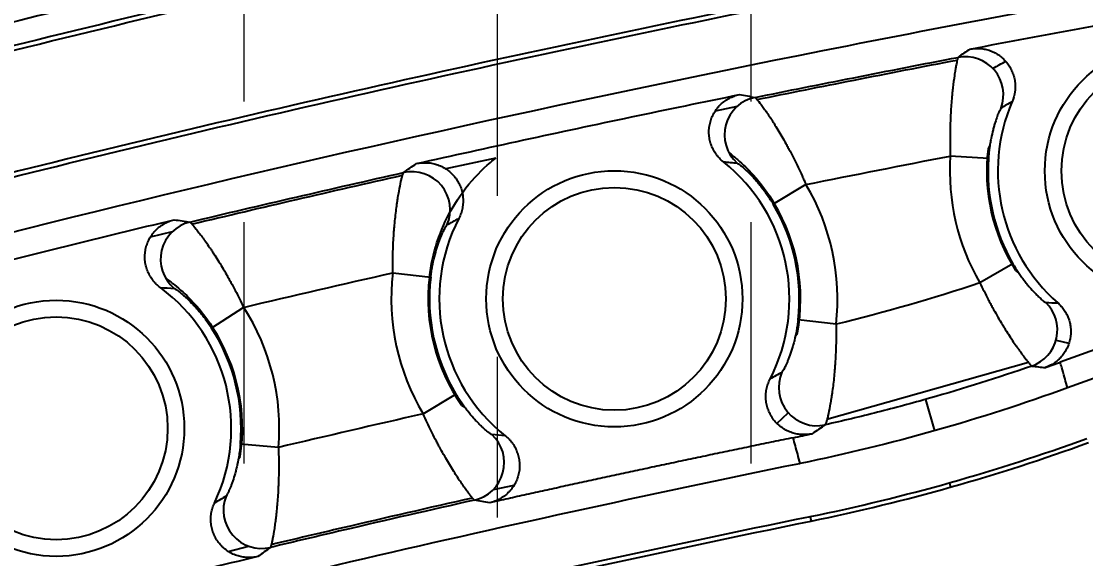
# Model space of a CAD drawing. Header units: millimetres. Extents: x 2519 to 3162, y 2051 to 2506.
# Drawn here: x 2780.9 to 2797.7, y 2310.16 to 2318.65 of the extents above; entities that cross this region are included whole.
import ezdxf

# ---------------------------------------------------------------- set-up
doc = ezdxf.new("R2010")
doc.units = ezdxf.units.MM
doc.linetypes.add('CENTER', pattern=[50.8, 31.75, -6.35, 6.35, -6.35])
doc.linetypes.add('HIDDEN', pattern=[9.525, 6.35, -3.175])
doc.layers.add('20', color=7, linetype='Continuous', true_color=0xffffff)
doc.layers.add('cool', color=153, linetype='HIDDEN', lineweight=9)
doc.layers.add('dim', color=82, linetype='Continuous', lineweight=9)
doc.styles.add('Capful-A', font='')
doc.styles.get('Capful-A').set_extended_font_data('Microsoft YaHei')
doc.dimstyles.new('Capful-A-1.0', dxfattribs={"dimtxt": 2.5, "dimasz": 2.5, "dimexe": 1.5, "dimexo": 1, "dimgap": 1.5, "dimtad": 0, "dimdsep": 46, "dimtxsty": 'Capful-A', "dimcen": 0, "dimclrt": 2, "dimazin": 2, "dimtfac": 1, "dimtmove": 0, "dimatfit": 3, "dimfxl": 0, "dimtolj": 1, "dimtzin": 0, "dimarcsym": 0})

# ---------------------------------------------------------------- blocks, each defined once
blk = doc.blocks.new('SL')
at = {"layer": 'cool', "color": 1, "linetype": 'CENTER', "lineweight": 18, "ltscale": 0.4}
blk.add_line((0, 220), (0, 0), dxfattribs=at)
at = {"layer": 'cool', "lineweight": 18, "ltscale": 0.6}
for p, q in [((-4, 208.79), (-4, 11.21)), ((4, 208.79), (4, 11.21))]:
    blk.add_line(p, q, dxfattribs=at)
blk = doc.blocks.new('*D155')
at = {"layer": 'Defpoints', "color": 0, "transparency": 16777216}
for p in [(2757.95, 2315.281), (2757.95, 2313.91), (2813.414, 2279.55)]:
    blk.add_point(p, dxfattribs=at)
at = {"layer": 'dim', "color": 0, "lineweight": -2, "transparency": 16777216}
blk.add_line((2757.95, 2314.41), (2757.95, 2315.281), dxfattribs=at)
at = {"layer": 'dim', "color": 2, "transparency": 16777216, "insert": (2757.95, 2319.846), "char_height": 2.5, "attachment_point": 5, "rotation": 90, "style": 'Capful-A', "bg_fill": 3, "box_fill_scale": 1.1, "bg_fill_color": 256, "bg_fill_true_color": 13158600, "bg_fill_transparency": 0}
blk.add_mtext('\\A1;55.46', dxfattribs=at)
blk = doc.blocks.new('*D156')
at = {"layer": 'Defpoints', "color": 0, "transparency": 16777216}
for p in [(2760.15, 2311.71), (2760.668, 2311.71), (2813.414, 2279.55)]:
    blk.add_point(p, dxfattribs=at)
at = {"layer": 'dim', "color": 0, "lineweight": -2, "transparency": 16777216}
blk.add_line((2760.65, 2311.71), (2760.668, 2311.71), dxfattribs=at)
at = {"layer": 'dim', "color": 2, "transparency": 16777216, "insert": (2765.258, 2311.71), "char_height": 2.5, "attachment_point": 5, "style": 'Capful-A', "bg_fill": 3, "box_fill_scale": 1.1, "bg_fill_color": 256, "bg_fill_true_color": 13158600, "bg_fill_transparency": 0}
blk.add_mtext('\\A1;32.16', dxfattribs=at)

msp = doc.modelspace()

# ---------------------------------------------------------------- linework, layer by layer
at = {"layer": '20', "color": 7, "linetype": 'Continuous'}
for p, q in [((2792.2, 2317.3), (2791.852, 2317.226)), ((2796.19, 2316.69), (2796.161, 2316.633)), ((2807.816, 2316.643), (2797.415, 2312.858)), ((2788.391, 2316.486), (2787.6, 2316.317)), ((2796.167, 2316.478), (2795.565, 2316.519)), ((2793.286, 2316.069), (2792.769, 2315.76)), ((2783.284, 2315.324), (2782.937, 2315.237)), ((2802.611, 2315.197), (2797.3, 2313.264)), ((2796.554, 2314.819), (2796.032, 2314.516)), ((2786.764, 2314.675), (2787.363, 2314.605)), ((2796.595, 2314.711), (2796.648, 2314.669)), ((2784.41, 2314.129), (2783.904, 2313.802)), ((2793.761, 2313.862), (2793.162, 2313.931)), ((2793.118, 2313.671), (2793.151, 2313.721)), ((2797.234, 2313.613), (2797.438, 2313.564)), ((2796.798, 2313.259), (2793.618, 2312.359)), ((2787.245, 2312.448), (2787.761, 2312.759)), ((2795.318, 2312.181), (2795.178, 2312.677)), ((2787.85, 2312.584), (2787.9, 2312.553)), ((2792.827, 2312.298), (2793.008, 2312.465)), ((2784.96, 2311.918), (2784.359, 2311.97)), ((2784.326, 2311.725), (2784.356, 2311.775)), ((2788.353, 2311.253), (2788.681, 2311.323)), ((2795.551, 2311.359), (2795.57, 2311.292)), ((2793.354, 2310.824), (2793.368, 2310.756)), ((2784.165, 2310.277), (2784.489, 2310.359))]:
    msp.add_line(p, q, dxfattribs=at)
for centre, radius in [((2799.079, 2316.283), 2.022), ((2799.079, 2316.283), 1.759), ((2790.262, 2314.264), 2.022), ((2790.262, 2314.264), 1.759), ((2781.451, 2312.22), 2.022), ((2781.451, 2312.22), 1.759)]:
    msp.add_circle(centre, radius, dxfattribs=at)
for centre, radius, start, end in [((2799.079, 2316.283), 2.764, 156.6803, 228.8601), ((2799.079, 2316.283), 3.522, 176.1608, 210.1069), ((2799.079, 2316.283), 2.939, 173.1576, 212.3347), ((2799.079, 2316.283), 2.919, 176.1608, 210.1069), ((2790.262, 2314.264), 2.764, 332.7434, 51.4921), ((2790.262, 2314.264), 3.522, 353.4428, 30.827), ((2790.262, 2314.264), 2.919, 353.4428, 30.827), ((2790.262, 2314.264), 2.939, 349.3452, 30.827), ((2790.262, 2314.264), 2.764, 152.6375, 231.4355), ((2790.262, 2314.264), 3.522, 173.3084, 211.0557), ((2790.262, 2314.264), 2.939, 173.3084, 214.864), ((2790.262, 2314.264), 2.919, 173.3084, 211.0557), ((2781.451, 2312.22), 2.764, 334.705, 53.492), ((2781.451, 2312.22), 3.522, 355.0765, 32.8183), ((2781.451, 2312.22), 2.919, 355.0765, 32.8184), ((2781.451, 2312.22), 2.939, 351.2753, 32.8184), ((2787.128, 2341.168), 30.975, 281.5947, 290), ((2787.128, 2341.168), 31.046, 281.5947, 290), ((2787.058, 2341.418), 33.213, 281.5982, 290)]:
    msp.add_arc(centre, radius, start, end, dxfattribs=at)
for centre, major_axis, ratio, start_param, end_param in [((2795.802, 2317.485), (0.352, -0.489), 0.998068, 0.596496, 2.706662), ((2792.603, 2316.854), (0.117, 0.592), 0.997701, 0.396558, 2.600646), ((2787.067, 2315.67), (-0.349, 0.492), 0.997699, 3.682328, 5.886774), ((2783.701, 2314.89), (0.097, 0.595), 0.997698, 0.396339, 2.60096), ((2796.653, 2313.773), (0.078, 0.598), 0.998288, 3.606044, 5.643867), ((2793.459, 2312.863), (0.349, -0.492), 0.997705, 3.683139, 5.885725), ((2787.922, 2311.674), (-0.11, -0.593), 0.997788, 0.404758, 2.58886), ((2784.693, 2310.925), (0.359, -0.484), 0.997791, 3.694678, 5.878183)]:
    msp.add_ellipse(centre, major_axis=major_axis, ratio=ratio, start_param=start_param, end_param=end_param, dxfattribs=at)
for points, knots in [([(2806.818, 2325.349), (2805.256, 2325.112), (2803.697, 2324.864), (2800.581, 2324.343), (2799.025, 2324.072), (2795.918, 2323.506), (2794.367, 2323.211), (2792.043, 2322.75), (2791.269, 2322.593), (2789.722, 2322.274), (2787.404, 2321.785), (2784.323, 2321.094), (2782.019, 2320.544), (2780.484, 2320.17), (2779.718, 2319.979), (2775.892, 2319.005), (2772.848, 2318.164), (2769.825, 2317.245)], [0, 0, 0, 0, 0.125, 0.125, 0.25, 0.25, 0.375, 0.375, 0.4375, 0.4375, 0.5, 0.625, 0.6875, 0.6875, 0.75, 0.75, 1, 1, 1, 1]), ([(2769.968, 2316.777), (2773.687, 2317.908), (2781.5, 2320.016), (2793.822, 2322.697), (2802.419, 2324.186), (2806.892, 2324.865)], [0, 0, 0, 0, 0.308026, 0.641063, 1, 1, 1, 1]), ([(2806.893, 2324.853), (2802.421, 2324.173), (2793.825, 2322.685), (2781.503, 2320.004), (2773.691, 2317.896), (2769.971, 2316.765)], [0, 0, 0, 0, 0.358937, 0.691974, 1, 1, 1, 1]), ([(2770.069, 2316.203), (2770.081, 2316.206), (2773.81, 2317.341), (2781.624, 2319.451), (2793.933, 2322.129), (2802.514, 2323.614), (2806.979, 2324.293)], [0, 0, 0, 0, 0.000936, 0.309305, 0.641727, 1, 1, 1, 1]), ([(2806.977, 2324.306), (2802.512, 2323.627), (2793.93, 2322.141), (2781.621, 2319.463), (2773.818, 2317.357), (2770.099, 2316.225)], [0, 0, 0, 0, 0.358609, 0.691342, 1, 1, 1, 1]), ([(2807.052, 2323.809), (2805.497, 2323.573), (2803.944, 2323.325), (2800.841, 2322.807), (2799.291, 2322.537), (2796.197, 2321.973), (2794.652, 2321.679), (2792.338, 2321.22), (2791.567, 2321.064), (2790.027, 2320.746), (2789.257, 2320.584), (2786.951, 2320.087), (2784.649, 2319.571), (2782.355, 2319.022), (2780.827, 2318.649), (2780.063, 2318.459), (2776.253, 2317.489), (2773.222, 2316.651), (2770.212, 2315.734)], [0, 0, 0, 0, 0.125, 0.125, 0.25, 0.25, 0.375, 0.375, 0.4375, 0.4375, 0.5, 0.5, 0.625, 0.6875, 0.6875, 0.75, 0.75, 1, 1, 1, 1]), ([(2808.376, 2323.639), (2806.321, 2323.335), (2802.094, 2322.669), (2795.74, 2321.536), (2789.313, 2320.245), (2782.941, 2318.816), (2776.613, 2317.22), (2772.431, 2316.028), (2770.352, 2315.396), (2770.352, 2315.396)], [0, 0, 0, 0, 0.159914, 0.329379, 0.497015, 0.664685, 0.832356, 0.999999, 1, 1, 1, 1]), ([(2770.372, 2315.329), (2772.45, 2315.961), (2776.631, 2317.152), (2782.958, 2318.747), (2789.328, 2320.177), (2795.753, 2321.467), (2802.083, 2322.595), (2806.285, 2323.258), (2808.316, 2323.559)], [0, 0, 0, 0, 0.167948, 0.335925, 0.503901, 0.671843, 0.841617, 1, 1, 1, 1]), ([(2808.03, 2321.626), (2806.198, 2321.351), (2802.207, 2320.718), (2796.101, 2319.63), (2789.716, 2318.348), (2783.39, 2316.928), (2777.114, 2315.346), (2772.973, 2314.166), (2770.916, 2313.54), (2770.916, 2313.54)], [0, 0, 0, 0, 0.145884, 0.31818, 0.488615, 0.659086, 0.829557, 0.999999, 1, 1, 1, 1]), ([(2770.937, 2313.473), (2772.993, 2314.098), (2777.133, 2315.278), (2783.406, 2316.86), (2789.73, 2318.279), (2796.114, 2319.561), (2802.197, 2320.645), (2806.166, 2321.275), (2807.976, 2321.547)], [0, 0, 0, 0, 0.170736, 0.3415, 0.512263, 0.682991, 0.855583, 1, 1, 1, 1]), ([(2771.174, 2312.667), (2774.644, 2313.723), (2781.911, 2315.703), (2793.77, 2318.317), (2802.356, 2319.833), (2806.818, 2320.521)], [0, 0, 0, 0, 0.333472, 0.666725, 1, 1, 1, 1]), ([(2795.874, 2318.207), (2795.901, 2318.213), (2795.928, 2318.216), (2795.983, 2318.219), (2796.01, 2318.218), (2796.064, 2318.214), (2796.091, 2318.21), (2796.131, 2318.201), (2796.144, 2318.198), (2796.171, 2318.19), (2796.184, 2318.186), (2796.222, 2318.171), (2796.271, 2318.149), (2796.318, 2318.121), (2796.362, 2318.089), (2796.383, 2318.071), (2796.422, 2318.034), (2796.441, 2318.014), (2796.475, 2317.972), (2796.491, 2317.949), (2796.519, 2317.902), (2796.543, 2317.854), (2796.561, 2317.803), (2796.576, 2317.75), (2796.581, 2317.723), (2796.589, 2317.669), (2796.59, 2317.642), (2796.59, 2317.588), (2796.588, 2317.56), (2796.577, 2317.48), (2796.563, 2317.427), (2796.541, 2317.377)], [0, 0, 0, 0, 0.0625, 0.0625, 0.125, 0.125, 0.1875, 0.1875, 0.21875, 0.21875, 0.25, 0.25, 0.3125, 0.375, 0.375, 0.4375, 0.4375, 0.5, 0.5, 0.5625, 0.5625, 0.625, 0.6875, 0.6875, 0.75, 0.75, 0.8125, 0.8125, 0.875, 0.875, 1, 1, 1, 1]), ([(2792.483, 2317.444), (2792.999, 2317.549), (2794.062, 2317.762), (2795.136, 2317.971), (2795.688, 2318.077)], [0, 0, 0, 0, 0.488327, 1, 1, 1, 1]), ([(2792.515, 2317.411), (2793.023, 2317.515), (2794.071, 2317.724), (2795.129, 2317.931), (2795.675, 2318.035)], [0, 0, 0, 0, 0.487533, 1, 1, 1, 1]), ([(2795.688, 2318.077), (2795.687, 2318.075), (2795.685, 2318.071), (2795.682, 2318.061), (2795.68, 2318.057), (2795.678, 2318.048), (2795.676, 2318.043), (2795.669, 2318.014), (2795.662, 2317.981), (2795.651, 2317.919), (2795.647, 2317.896), (2795.64, 2317.858), (2795.638, 2317.845), (2795.634, 2317.818), (2795.632, 2317.804), (2795.621, 2317.731), (2795.612, 2317.666), (2795.602, 2317.576), (2795.6, 2317.558), (2795.596, 2317.52), (2795.594, 2317.501), (2795.589, 2317.442), (2795.585, 2317.402), (2795.576, 2317.277), (2795.57, 2317.189), (2795.566, 2317.074), (2795.565, 2317.051), (2795.564, 2317.004), (2795.563, 2316.98), (2795.561, 2316.91), (2795.56, 2316.814), (2795.561, 2316.717), (2795.562, 2316.618), (2795.564, 2316.568), (2795.565, 2316.519)], [0, 0, 0, 0, 0.0625, 0.0625, 0.09375, 0.09375, 0.125, 0.125, 0.25, 0.25, 0.3125, 0.3125, 0.34375, 0.34375, 0.375, 0.375, 0.5, 0.5, 0.53125, 0.53125, 0.5625, 0.5625, 0.625, 0.625, 0.75, 0.75, 0.78125, 0.78125, 0.8125, 0.8125, 0.875, 0.9375, 0.9375, 1, 1, 1, 1]), ([(2791.983, 2316.427), (2791.96, 2316.445), (2791.939, 2316.464), (2791.91, 2316.496), (2791.9, 2316.506), (2791.882, 2316.528), (2791.874, 2316.54), (2791.849, 2316.575), (2791.819, 2316.624), (2791.797, 2316.676), (2791.783, 2316.717), (2791.779, 2316.73), (2791.772, 2316.758), (2791.768, 2316.772), (2791.76, 2316.814), (2791.757, 2316.842), (2791.755, 2316.884), (2791.755, 2316.899), (2791.755, 2316.927), (2791.756, 2316.942), (2791.76, 2316.984), (2791.765, 2317.012), (2791.775, 2317.054), (2791.779, 2317.067), (2791.787, 2317.094), (2791.792, 2317.108), (2791.808, 2317.148), (2791.833, 2317.199), (2791.865, 2317.246), (2791.891, 2317.28), (2791.9, 2317.291), (2791.919, 2317.312), (2791.929, 2317.323), (2791.96, 2317.352), (2791.982, 2317.37), (2792.016, 2317.395), (2792.028, 2317.403), (2792.052, 2317.418), (2792.065, 2317.426), (2792.103, 2317.445), (2792.155, 2317.468), (2792.21, 2317.484), (2792.238, 2317.489)], [0, 0, 0, 0, 0.0625, 0.0625, 0.09375, 0.09375, 0.125, 0.125, 0.1875, 0.25, 0.25, 0.28125, 0.28125, 0.3125, 0.3125, 0.375, 0.375, 0.40625, 0.40625, 0.4375, 0.4375, 0.5, 0.5, 0.53125, 0.53125, 0.5625, 0.5625, 0.625, 0.6875, 0.6875, 0.71875, 0.71875, 0.75, 0.75, 0.8125, 0.8125, 0.84375, 0.84375, 0.875, 0.875, 0.9375, 1, 1, 1, 1]), ([(2792.483, 2317.444), (2792.488, 2317.442), (2792.498, 2317.432), (2792.531, 2317.393), (2792.553, 2317.366), (2792.586, 2317.321), (2792.593, 2317.312), (2792.607, 2317.292), (2792.614, 2317.282), (2792.637, 2317.25), (2792.67, 2317.203), (2792.715, 2317.137), (2792.743, 2317.093), (2792.763, 2317.063), (2792.772, 2317.048), (2792.822, 2316.969), (2792.863, 2316.901), (2792.927, 2316.792), (2792.948, 2316.754), (2792.981, 2316.695), (2792.992, 2316.675), (2793.013, 2316.635), (2793.024, 2316.615), (2793.078, 2316.512), (2793.121, 2316.427), (2793.184, 2316.296), (2793.205, 2316.252), (2793.235, 2316.184), (2793.246, 2316.161), (2793.266, 2316.115), (2793.276, 2316.092), (2793.286, 2316.069)], [0, 0, 0, 0, 0.125, 0.125, 0.25, 0.25, 0.28125, 0.28125, 0.3125, 0.3125, 0.375, 0.4375, 0.46875, 0.46875, 0.5, 0.5, 0.625, 0.625, 0.6875, 0.6875, 0.71875, 0.71875, 0.75, 0.75, 0.875, 0.875, 0.9375, 0.9375, 0.96875, 0.96875, 1, 1, 1, 1]), ([(2796.367, 2317.277), (2796.366, 2317.277), (2796.363, 2317.274), (2796.36, 2317.268), (2796.357, 2317.264), (2796.356, 2317.262), (2796.349, 2317.248), (2796.341, 2317.233), (2796.329, 2317.204), (2796.324, 2317.194), (2796.315, 2317.17), (2796.31, 2317.157), (2796.294, 2317.116), (2796.284, 2317.084), (2796.267, 2317.032), (2796.261, 2317.013), (2796.253, 2316.984), (2796.25, 2316.974), (2796.245, 2316.953), (2796.242, 2316.943), (2796.228, 2316.89), (2796.218, 2316.844), (2796.206, 2316.783), (2796.203, 2316.771), (2796.199, 2316.746), (2796.197, 2316.733), (2796.19, 2316.695), (2796.183, 2316.643), (2796.176, 2316.589), (2796.171, 2316.534), (2796.168, 2316.506), (2796.167, 2316.478)], [0, 0, 0, 0, 0.0625, 0.09375, 0.09375, 0.125, 0.125, 0.25, 0.25, 0.3125, 0.3125, 0.375, 0.375, 0.5, 0.5, 0.5625, 0.5625, 0.59375, 0.59375, 0.625, 0.625, 0.75, 0.75, 0.78125, 0.78125, 0.8125, 0.8125, 0.875, 0.9375, 0.9375, 1, 1, 1, 1]), ([(2787.343, 2314.608), (2787.365, 2314.8), (2787.406, 2314.981), (2787.498, 2315.264), (2787.54, 2315.372), (2787.682, 2315.676), (2787.796, 2315.857), (2788.044, 2316.174), (2788.177, 2316.308), (2788.334, 2316.442), (2788.363, 2316.465), (2788.391, 2316.486)], [0, 0, 0, 0, 0.22338, 0.22338, 0.365768, 0.365768, 0.650545, 0.650545, 0.935321, 0.935321, 1, 1, 1, 1]), ([(2792.071, 2316.573), (2792.117, 2316.538), (2792.163, 2316.501), (2792.292, 2316.389), (2792.375, 2316.308), (2792.576, 2316.086), (2792.687, 2315.937), (2792.785, 2315.771)], [0, 0, 0, 0, 0.171519, 0.171519, 0.494017, 0.494017, 1, 1, 1, 1]), ([(2787.14, 2316.4), (2787.168, 2316.406), (2787.197, 2316.41), (2787.239, 2316.414), (2787.254, 2316.414), (2787.282, 2316.414), (2787.297, 2316.414), (2787.339, 2316.411), (2787.396, 2316.404), (2787.45, 2316.388), (2787.491, 2316.374), (2787.504, 2316.368), (2787.53, 2316.357), (2787.543, 2316.35), (2787.581, 2316.331), (2787.605, 2316.315), (2787.651, 2316.282), (2787.673, 2316.263), (2787.714, 2316.223), (2787.733, 2316.202), (2787.759, 2316.169), (2787.767, 2316.157), (2787.783, 2316.133), (2787.79, 2316.121), (2787.811, 2316.084), (2787.836, 2316.032), (2787.853, 2315.978), (2787.862, 2315.936), (2787.865, 2315.922), (2787.87, 2315.894), (2787.871, 2315.88), (2787.875, 2315.837), (2787.876, 2315.809), (2787.873, 2315.766), (2787.872, 2315.752), (2787.869, 2315.724), (2787.866, 2315.709), (2787.858, 2315.667), (2787.843, 2315.613), (2787.821, 2315.56), (2787.807, 2315.535)], [0, 0, 0, 0, 0.0625, 0.0625, 0.09375, 0.09375, 0.125, 0.125, 0.1875, 0.25, 0.25, 0.28125, 0.28125, 0.3125, 0.3125, 0.375, 0.375, 0.4375, 0.4375, 0.5, 0.5, 0.53125, 0.53125, 0.5625, 0.5625, 0.625, 0.6875, 0.6875, 0.71875, 0.71875, 0.75, 0.75, 0.8125, 0.8125, 0.84375, 0.84375, 0.875, 0.875, 0.9375, 1, 1, 1, 1]), ([(2792.199, 2316.407), (2792.203, 2316.406), (2792.21, 2316.402), (2792.227, 2316.391), (2792.233, 2316.386), (2792.248, 2316.375), (2792.256, 2316.369), (2792.274, 2316.354), (2792.283, 2316.346), (2792.304, 2316.328), (2792.315, 2316.318), (2792.35, 2316.286), (2792.376, 2316.262), (2792.411, 2316.227), (2792.418, 2316.219), (2792.432, 2316.205), (2792.439, 2316.197), (2792.461, 2316.174), (2792.49, 2316.142), (2792.528, 2316.097), (2792.552, 2316.069), (2792.568, 2316.049), (2792.576, 2316.04), (2792.615, 2315.989), (2792.647, 2315.946), (2792.693, 2315.879), (2792.708, 2315.856), (2792.731, 2315.821), (2792.739, 2315.809), (2792.754, 2315.785), (2792.761, 2315.772), (2792.769, 2315.76)], [0, 0, 0, 0, 0.125, 0.125, 0.1875, 0.1875, 0.25, 0.25, 0.3125, 0.3125, 0.375, 0.375, 0.5, 0.5, 0.53125, 0.53125, 0.5625, 0.5625, 0.625, 0.6875, 0.71875, 0.71875, 0.75, 0.75, 0.875, 0.875, 0.9375, 0.9375, 0.96875, 0.96875, 1, 1, 1, 1]), ([(2786.764, 2314.675), (2786.764, 2314.725), (2786.764, 2314.775), (2786.764, 2314.85), (2786.764, 2314.875), (2786.765, 2314.924), (2786.765, 2314.949), (2786.769, 2315.071), (2786.773, 2315.166), (2786.78, 2315.282), (2786.782, 2315.304), (2786.785, 2315.35), (2786.787, 2315.373), (2786.793, 2315.44), (2786.797, 2315.483), (2786.81, 2315.608), (2786.82, 2315.687), (2786.833, 2315.779), (2786.836, 2315.797), (2786.841, 2315.832), (2786.844, 2315.85), (2786.852, 2315.9), (2786.857, 2315.932), (2786.874, 2316.021), (2786.884, 2316.073), (2786.899, 2316.137), (2786.903, 2316.156), (2786.91, 2316.182), (2786.912, 2316.19), (2786.916, 2316.204), (2786.918, 2316.211), (2786.926, 2316.241), (2786.931, 2316.255), (2786.935, 2316.258)], [0, 0, 0, 0, 0.0625, 0.0625, 0.09375, 0.09375, 0.125, 0.125, 0.25, 0.25, 0.28125, 0.28125, 0.3125, 0.3125, 0.375, 0.375, 0.5, 0.5, 0.53125, 0.53125, 0.5625, 0.5625, 0.625, 0.625, 0.75, 0.75, 0.8125, 0.8125, 0.84375, 0.84375, 0.875, 0.875, 1, 1, 1, 1]), ([(2783.095, 2314.442), (2783.072, 2314.459), (2783.05, 2314.478), (2783.02, 2314.508), (2783.01, 2314.518), (2782.991, 2314.54), (2782.982, 2314.551), (2782.956, 2314.585), (2782.925, 2314.632), (2782.901, 2314.684), (2782.886, 2314.724), (2782.881, 2314.738), (2782.873, 2314.765), (2782.869, 2314.779), (2782.859, 2314.82), (2782.855, 2314.848), (2782.852, 2314.891), (2782.851, 2314.905), (2782.851, 2314.934), (2782.851, 2314.948), (2782.854, 2314.991), (2782.857, 2315.019), (2782.866, 2315.061), (2782.869, 2315.075), (2782.877, 2315.102), (2782.881, 2315.116), (2782.896, 2315.156), (2782.919, 2315.208), (2782.949, 2315.257), (2782.974, 2315.291), (2782.983, 2315.303), (2783.001, 2315.325), (2783.011, 2315.335), (2783.04, 2315.366), (2783.061, 2315.385), (2783.095, 2315.411), (2783.107, 2315.419), (2783.131, 2315.435), (2783.143, 2315.443), (2783.18, 2315.464), (2783.231, 2315.488), (2783.285, 2315.506), (2783.313, 2315.512)], [0, 0, 0, 0, 0.0625, 0.0625, 0.09375, 0.09375, 0.125, 0.125, 0.1875, 0.25, 0.25, 0.28125, 0.28125, 0.3125, 0.3125, 0.375, 0.375, 0.40625, 0.40625, 0.4375, 0.4375, 0.5, 0.5, 0.53125, 0.53125, 0.5625, 0.5625, 0.625, 0.6875, 0.6875, 0.71875, 0.71875, 0.75, 0.75, 0.8125, 0.8125, 0.84375, 0.84375, 0.875, 0.875, 0.9375, 1, 1, 1, 1]), ([(2783.561, 2315.476), (2783.563, 2315.475), (2783.566, 2315.472), (2783.575, 2315.464), (2783.578, 2315.461), (2783.585, 2315.454), (2783.589, 2315.45), (2783.61, 2315.426), (2783.632, 2315.4), (2783.674, 2315.348), (2783.689, 2315.329), (2783.713, 2315.298), (2783.721, 2315.287), (2783.738, 2315.264), (2783.747, 2315.252), (2783.792, 2315.192), (2783.831, 2315.137), (2783.883, 2315.06), (2783.894, 2315.045), (2783.915, 2315.013), (2783.926, 2314.996), (2783.959, 2314.946), (2783.981, 2314.911), (2784.049, 2314.803), (2784.094, 2314.727), (2784.152, 2314.626), (2784.164, 2314.606), (2784.187, 2314.564), (2784.199, 2314.543), (2784.233, 2314.48), (2784.256, 2314.438), (2784.323, 2314.308), (2784.367, 2314.22), (2784.41, 2314.129)], [0, 0, 0, 0, 0.0625, 0.0625, 0.09375, 0.09375, 0.125, 0.125, 0.25, 0.25, 0.3125, 0.3125, 0.34375, 0.34375, 0.375, 0.375, 0.5, 0.5, 0.53125, 0.53125, 0.5625, 0.5625, 0.625, 0.625, 0.75, 0.75, 0.78125, 0.78125, 0.8125, 0.8125, 0.875, 0.875, 1, 1, 1, 1]), ([(2787.363, 2314.605), (2787.366, 2314.633), (2787.37, 2314.661), (2787.376, 2314.703), (2787.379, 2314.717), (2787.383, 2314.744), (2787.386, 2314.758), (2787.398, 2314.825), (2787.409, 2314.877), (2787.425, 2314.939), (2787.428, 2314.951), (2787.435, 2314.975), (2787.438, 2314.987), (2787.448, 2315.022), (2787.454, 2315.045), (2787.475, 2315.109), (2787.489, 2315.149), (2787.509, 2315.205), (2787.516, 2315.222), (2787.53, 2315.255), (2787.536, 2315.271), (2787.555, 2315.314), (2787.567, 2315.339), (2787.582, 2315.37), (2787.587, 2315.379), (2787.596, 2315.395), (2787.6, 2315.402), (2787.61, 2315.419), (2787.615, 2315.426), (2787.618, 2315.427)], [0, 0, 0, 0, 0.0625, 0.0625, 0.09375, 0.09375, 0.125, 0.125, 0.25, 0.25, 0.28125, 0.28125, 0.3125, 0.3125, 0.375, 0.375, 0.5, 0.5, 0.5625, 0.5625, 0.625, 0.625, 0.75, 0.75, 0.8125, 0.8125, 0.875, 0.875, 1, 1, 1, 1]), ([(2796.554, 2314.819), (2796.582, 2314.771), (2796.61, 2314.725), (2796.648, 2314.669), (2796.655, 2314.658), (2796.67, 2314.637), (2796.677, 2314.626), (2796.7, 2314.595), (2796.729, 2314.555), (2796.758, 2314.518), (2796.787, 2314.482), (2796.802, 2314.465), (2796.844, 2314.416), (2796.87, 2314.387), (2796.907, 2314.349), (2796.919, 2314.336), (2796.942, 2314.314), (2796.953, 2314.303), (2796.983, 2314.274), (2797.001, 2314.258), (2797.02, 2314.242), (2797.024, 2314.239), (2797.031, 2314.233), (2797.034, 2314.23), (2797.044, 2314.223), (2797.054, 2314.215), (2797.062, 2314.21), (2797.068, 2314.207), (2797.071, 2314.206), (2797.072, 2314.206)], [0, 0, 0, 0, 0.125, 0.125, 0.15625, 0.15625, 0.1875, 0.1875, 0.25, 0.3125, 0.3125, 0.375, 0.375, 0.5, 0.5, 0.5625, 0.5625, 0.625, 0.625, 0.75, 0.75, 0.78125, 0.78125, 0.8125, 0.8125, 0.875, 0.9375, 0.9375, 1, 1, 1, 1]), ([(2783.178, 2314.59), (2783.226, 2314.557), (2783.272, 2314.522), (2783.406, 2314.414), (2783.492, 2314.336), (2783.7, 2314.122), (2783.816, 2313.976), (2783.92, 2313.814)], [0, 0, 0, 0, 0.171397, 0.171397, 0.493815, 0.493815, 1, 1, 1, 1]), ([(2796.032, 2314.516), (2796.075, 2314.427), (2796.119, 2314.34), (2796.175, 2314.232), (2796.186, 2314.211), (2796.209, 2314.169), (2796.22, 2314.148), (2796.254, 2314.086), (2796.299, 2314.005), (2796.344, 2313.928), (2796.378, 2313.872), (2796.389, 2313.854), (2796.411, 2313.817), (2796.422, 2313.799), (2796.477, 2313.711), (2796.519, 2313.646), (2796.579, 2313.557), (2796.598, 2313.529), (2796.626, 2313.489), (2796.635, 2313.476), (2796.653, 2313.45), (2796.662, 2313.438), (2796.704, 2313.38), (2796.734, 2313.34), (2796.773, 2313.291), (2796.784, 2313.276), (2796.805, 2313.251), (2796.823, 2313.23), (2796.836, 2313.216), (2796.846, 2313.207), (2796.849, 2313.204), (2796.851, 2313.203)], [0, 0, 0, 0, 0.125, 0.125, 0.15625, 0.15625, 0.1875, 0.1875, 0.25, 0.3125, 0.3125, 0.34375, 0.34375, 0.375, 0.375, 0.5, 0.5, 0.5625, 0.5625, 0.59375, 0.59375, 0.625, 0.625, 0.75, 0.75, 0.8125, 0.8125, 0.875, 0.9375, 0.9375, 1, 1, 1, 1]), ([(2783.312, 2314.429), (2783.316, 2314.428), (2783.323, 2314.425), (2783.34, 2314.414), (2783.347, 2314.41), (2783.362, 2314.399), (2783.37, 2314.393), (2783.398, 2314.372), (2783.419, 2314.355), (2783.449, 2314.329), (2783.455, 2314.324), (2783.468, 2314.313), (2783.474, 2314.307), (2783.494, 2314.289), (2783.508, 2314.277), (2783.551, 2314.237), (2783.581, 2314.207), (2783.62, 2314.165), (2783.628, 2314.157), (2783.644, 2314.139), (2783.652, 2314.131), (2783.677, 2314.104), (2783.693, 2314.085), (2783.726, 2314.046), (2783.742, 2314.026), (2783.776, 2313.984), (2783.792, 2313.962), (2783.841, 2313.896), (2783.873, 2313.85), (2783.904, 2313.802)], [0, 0, 0, 0, 0.125, 0.125, 0.1875, 0.1875, 0.25, 0.25, 0.375, 0.375, 0.40625, 0.40625, 0.4375, 0.4375, 0.5, 0.5, 0.625, 0.625, 0.65625, 0.65625, 0.6875, 0.6875, 0.75, 0.75, 0.8125, 0.8125, 0.875, 0.875, 1, 1, 1, 1]), ([(2797.261, 2314.201), (2797.281, 2314.184), (2797.299, 2314.165), (2797.334, 2314.126), (2797.366, 2314.085), (2797.392, 2314.04), (2797.416, 2313.992), (2797.426, 2313.968), (2797.443, 2313.919), (2797.45, 2313.894), (2797.457, 2313.856), (2797.46, 2313.843), (2797.463, 2313.817), (2797.465, 2313.803), (2797.469, 2313.738), (2797.466, 2313.686), (2797.454, 2313.621), (2797.451, 2313.609), (2797.444, 2313.583), (2797.441, 2313.571), (2797.428, 2313.533), (2797.419, 2313.509), (2797.402, 2313.474), (2797.395, 2313.463), (2797.383, 2313.44), (2797.376, 2313.428), (2797.354, 2313.395), (2797.323, 2313.354), (2797.286, 2313.316), (2797.257, 2313.29), (2797.247, 2313.282), (2797.226, 2313.265), (2797.215, 2313.258), (2797.161, 2313.221), (2797.115, 2313.197), (2797.065, 2313.179)], [0, 0, 0, 0, 0.0625, 0.0625, 0.125, 0.1875, 0.1875, 0.25, 0.25, 0.3125, 0.3125, 0.34375, 0.34375, 0.375, 0.375, 0.5, 0.5, 0.53125, 0.53125, 0.5625, 0.5625, 0.625, 0.625, 0.65625, 0.65625, 0.6875, 0.6875, 0.75, 0.8125, 0.8125, 0.84375, 0.84375, 0.875, 0.875, 1, 1, 1, 1]), ([(2793.162, 2313.931), (2793.159, 2313.903), (2793.155, 2313.875), (2793.149, 2313.833), (2793.146, 2313.819), (2793.142, 2313.791), (2793.139, 2313.777), (2793.127, 2313.71), (2793.116, 2313.658), (2793.1, 2313.596), (2793.097, 2313.584), (2793.091, 2313.559), (2793.088, 2313.547), (2793.078, 2313.512), (2793.071, 2313.49), (2793.051, 2313.425), (2793.037, 2313.385), (2793.016, 2313.329), (2793.009, 2313.312), (2792.996, 2313.278), (2792.989, 2313.263), (2792.971, 2313.219), (2792.959, 2313.194), (2792.943, 2313.163), (2792.939, 2313.154), (2792.93, 2313.138), (2792.926, 2313.131), (2792.915, 2313.114), (2792.91, 2313.107), (2792.907, 2313.105)], [0, 0, 0, 0, 0.0625, 0.0625, 0.09375, 0.09375, 0.125, 0.125, 0.25, 0.25, 0.28125, 0.28125, 0.3125, 0.3125, 0.375, 0.375, 0.5, 0.5, 0.5625, 0.5625, 0.625, 0.625, 0.75, 0.75, 0.8125, 0.8125, 0.875, 0.875, 1, 1, 1, 1]), ([(2793.761, 2313.862), (2793.762, 2313.812), (2793.762, 2313.762), (2793.762, 2313.687), (2793.762, 2313.662), (2793.762, 2313.613), (2793.761, 2313.588), (2793.759, 2313.466), (2793.755, 2313.371), (2793.748, 2313.255), (2793.746, 2313.232), (2793.743, 2313.186), (2793.741, 2313.163), (2793.736, 2313.096), (2793.732, 2313.053), (2793.718, 2312.927), (2793.709, 2312.848), (2793.695, 2312.756), (2793.692, 2312.738), (2793.687, 2312.703), (2793.684, 2312.685), (2793.676, 2312.635), (2793.67, 2312.603), (2793.653, 2312.513), (2793.643, 2312.461), (2793.628, 2312.397), (2793.623, 2312.377), (2793.617, 2312.352), (2793.614, 2312.344), (2793.61, 2312.329), (2793.609, 2312.323), (2793.6, 2312.293), (2793.594, 2312.279), (2793.591, 2312.275)], [0, 0, 0, 0, 0.0625, 0.0625, 0.09375, 0.09375, 0.125, 0.125, 0.25, 0.25, 0.28125, 0.28125, 0.3125, 0.3125, 0.375, 0.375, 0.5, 0.5, 0.53125, 0.53125, 0.5625, 0.5625, 0.625, 0.625, 0.75, 0.75, 0.8125, 0.8125, 0.84375, 0.84375, 0.875, 0.875, 1, 1, 1, 1]), ([(2796.851, 2313.203), (2796.317, 2313.018), (2795.778, 2312.848), (2794.963, 2312.616), (2794.69, 2312.542), (2794.142, 2312.403), (2793.867, 2312.337), (2793.591, 2312.275)], [0, 0, 0, 0, 0.5, 0.5, 0.75, 0.75, 1, 1, 1, 1]), ([(2797.415, 2312.858), (2797.411, 2312.871), (2797.408, 2312.884), (2797.392, 2312.941), (2797.379, 2312.985), (2797.353, 2313.079), (2797.339, 2313.129), (2797.316, 2313.207), (2797.308, 2313.236), (2797.3, 2313.264)], [0, 0, 0, 0, 0.098815, 0.098815, 0.420113, 0.420113, 0.791207, 0.791207, 1, 1, 1, 1]), ([(2793.382, 2312.134), (2793.354, 2312.128), (2793.326, 2312.124), (2793.283, 2312.121), (2793.269, 2312.12), (2793.241, 2312.12), (2793.226, 2312.121), (2793.184, 2312.124), (2793.128, 2312.132), (2793.073, 2312.147), (2793.033, 2312.162), (2793.02, 2312.167), (2792.994, 2312.179), (2792.981, 2312.185), (2792.944, 2312.205), (2792.92, 2312.22), (2792.886, 2312.246), (2792.874, 2312.255), (2792.853, 2312.273), (2792.842, 2312.283), (2792.812, 2312.312), (2792.793, 2312.334), (2792.767, 2312.367), (2792.759, 2312.379), (2792.743, 2312.403), (2792.736, 2312.415), (2792.715, 2312.452), (2792.691, 2312.503), (2792.674, 2312.557), (2792.664, 2312.599), (2792.662, 2312.613), (2792.657, 2312.641), (2792.655, 2312.655), (2792.652, 2312.697), (2792.651, 2312.726), (2792.653, 2312.768), (2792.655, 2312.782), (2792.658, 2312.811), (2792.66, 2312.825), (2792.669, 2312.867), (2792.683, 2312.921), (2792.706, 2312.973), (2792.719, 2312.999)], [0, 0, 0, 0, 0.0625, 0.0625, 0.09375, 0.09375, 0.125, 0.125, 0.1875, 0.25, 0.25, 0.28125, 0.28125, 0.3125, 0.3125, 0.375, 0.375, 0.40625, 0.40625, 0.4375, 0.4375, 0.5, 0.5, 0.53125, 0.53125, 0.5625, 0.5625, 0.625, 0.6875, 0.6875, 0.71875, 0.71875, 0.75, 0.75, 0.8125, 0.8125, 0.84375, 0.84375, 0.875, 0.875, 0.9375, 1, 1, 1, 1]), ([(2788.326, 2312.121), (2788.323, 2312.121), (2788.316, 2312.125), (2788.3, 2312.136), (2788.293, 2312.141), (2788.279, 2312.152), (2788.271, 2312.158), (2788.245, 2312.179), (2788.224, 2312.197), (2788.189, 2312.228), (2788.177, 2312.239), (2788.152, 2312.264), (2788.126, 2312.289), (2788.098, 2312.318), (2788.076, 2312.341), (2788.069, 2312.349), (2788.054, 2312.365), (2788.046, 2312.373), (2788.009, 2312.415), (2787.978, 2312.452), (2787.931, 2312.511), (2787.915, 2312.532), (2787.883, 2312.575), (2787.868, 2312.596), (2787.821, 2312.663), (2787.791, 2312.71), (2787.761, 2312.759)], [0, 0, 0, 0, 0.125, 0.125, 0.1875, 0.1875, 0.25, 0.25, 0.375, 0.375, 0.4375, 0.4375, 0.5, 0.5625, 0.5625, 0.59375, 0.59375, 0.625, 0.625, 0.75, 0.75, 0.8125, 0.8125, 0.875, 0.875, 1, 1, 1, 1]), ([(2788.055, 2311.086), (2788.05, 2311.087), (2788.04, 2311.098), (2788.02, 2311.121), (2788.016, 2311.126), (2788.006, 2311.138), (2788.001, 2311.144), (2787.985, 2311.165), (2787.961, 2311.196), (2787.933, 2311.234), (2787.91, 2311.266), (2787.902, 2311.277), (2787.885, 2311.3), (2787.877, 2311.312), (2787.834, 2311.374), (2787.796, 2311.43), (2787.737, 2311.522), (2787.717, 2311.555), (2787.675, 2311.623), (2787.653, 2311.658), (2787.589, 2311.767), (2787.546, 2311.844), (2787.491, 2311.945), (2787.48, 2311.966), (2787.458, 2312.008), (2787.447, 2312.029), (2787.414, 2312.093), (2787.392, 2312.136), (2787.328, 2312.267), (2787.286, 2312.356), (2787.245, 2312.448)], [0, 0, 0, 0, 0.125, 0.125, 0.15625, 0.15625, 0.1875, 0.1875, 0.25, 0.3125, 0.3125, 0.34375, 0.34375, 0.375, 0.375, 0.5, 0.5, 0.5625, 0.5625, 0.625, 0.625, 0.75, 0.75, 0.78125, 0.78125, 0.8125, 0.8125, 0.875, 0.875, 1, 1, 1, 1]), ([(2788.539, 2312.103), (2788.561, 2312.086), (2788.582, 2312.067), (2788.611, 2312.036), (2788.621, 2312.025), (2788.639, 2312.003), (2788.647, 2311.992), (2788.672, 2311.957), (2788.687, 2311.933), (2788.712, 2311.883), (2788.723, 2311.857), (2788.742, 2311.803), (2788.757, 2311.749), (2788.764, 2311.693), (2788.766, 2311.651), (2788.767, 2311.636), (2788.766, 2311.608), (2788.765, 2311.594), (2788.762, 2311.552), (2788.757, 2311.524), (2788.748, 2311.483), (2788.744, 2311.469), (2788.736, 2311.442), (2788.731, 2311.429), (2788.716, 2311.389), (2788.692, 2311.338), (2788.661, 2311.291), (2788.635, 2311.257), (2788.626, 2311.246), (2788.608, 2311.225), (2788.598, 2311.214), (2788.568, 2311.185), (2788.547, 2311.166), (2788.513, 2311.141), (2788.501, 2311.133), (2788.477, 2311.118), (2788.465, 2311.11), (2788.428, 2311.09), (2788.377, 2311.067), (2788.323, 2311.05), (2788.295, 2311.044)], [0, 0, 0, 0, 0.0625, 0.0625, 0.09375, 0.09375, 0.125, 0.125, 0.1875, 0.1875, 0.25, 0.25, 0.3125, 0.375, 0.375, 0.40625, 0.40625, 0.4375, 0.4375, 0.5, 0.5, 0.53125, 0.53125, 0.5625, 0.5625, 0.625, 0.6875, 0.6875, 0.71875, 0.71875, 0.75, 0.75, 0.8125, 0.8125, 0.84375, 0.84375, 0.875, 0.875, 0.9375, 1, 1, 1, 1]), ([(2784.359, 2311.97), (2784.357, 2311.942), (2784.354, 2311.914), (2784.349, 2311.872), (2784.347, 2311.858), (2784.343, 2311.83), (2784.341, 2311.817), (2784.331, 2311.749), (2784.321, 2311.698), (2784.308, 2311.636), (2784.305, 2311.624), (2784.299, 2311.599), (2784.297, 2311.588), (2784.288, 2311.553), (2784.282, 2311.53), (2784.264, 2311.466), (2784.251, 2311.426), (2784.233, 2311.371), (2784.227, 2311.353), (2784.214, 2311.32), (2784.208, 2311.305), (2784.191, 2311.262), (2784.181, 2311.237), (2784.169, 2311.211), (2784.167, 2311.207), (2784.162, 2311.197), (2784.16, 2311.193), (2784.154, 2311.181), (2784.15, 2311.174), (2784.141, 2311.157), (2784.136, 2311.151), (2784.133, 2311.149)], [0, 0, 0, 0, 0.0625, 0.0625, 0.09375, 0.09375, 0.125, 0.125, 0.25, 0.25, 0.28125, 0.28125, 0.3125, 0.3125, 0.375, 0.375, 0.5, 0.5, 0.5625, 0.5625, 0.625, 0.625, 0.75, 0.75, 0.78125, 0.78125, 0.8125, 0.8125, 0.875, 0.875, 1, 1, 1, 1]), ([(2793.196, 2311.664), (2793.183, 2311.713), (2793.169, 2311.763), (2793.132, 2311.898), (2793.108, 2311.985), (2793.084, 2312.071)], [0, 0, 0, 0, 0.363377, 0.363377, 1, 1, 1, 1]), ([(2784.96, 2311.918), (2784.961, 2311.868), (2784.963, 2311.818), (2784.964, 2311.744), (2784.964, 2311.719), (2784.965, 2311.669), (2784.965, 2311.645), (2784.965, 2311.523), (2784.963, 2311.428), (2784.958, 2311.313), (2784.957, 2311.29), (2784.955, 2311.244), (2784.954, 2311.222), (2784.95, 2311.155), (2784.947, 2311.112), (2784.937, 2310.986), (2784.93, 2310.908), (2784.919, 2310.816), (2784.917, 2310.798), (2784.913, 2310.763), (2784.908, 2310.729), (2784.904, 2310.696), (2784.899, 2310.665), (2784.897, 2310.649), (2784.886, 2310.575), (2784.877, 2310.524), (2784.864, 2310.46), (2784.86, 2310.44), (2784.855, 2310.415), (2784.853, 2310.407), (2784.85, 2310.393), (2784.848, 2310.386), (2784.84, 2310.356), (2784.836, 2310.342), (2784.833, 2310.339)], [0, 0, 0, 0, 0.0625, 0.0625, 0.09375, 0.09375, 0.125, 0.125, 0.25, 0.25, 0.28125, 0.28125, 0.3125, 0.3125, 0.375, 0.375, 0.5, 0.5, 0.53125, 0.53125, 0.5625, 0.59375, 0.59375, 0.625, 0.625, 0.75, 0.75, 0.8125, 0.8125, 0.84375, 0.84375, 0.875, 0.875, 1, 1, 1, 1]), ([(2793.196, 2311.664), (2793.192, 2311.663), (2793.187, 2311.662), (2790.759, 2311.164), (2786.035, 2310.13), (2779.94, 2308.611), (2776.264, 2307.584), (2774.756, 2307.142)], [0, 0, 0, 0, 0.000709, 0.000709, 0.367931, 0.735152, 1, 1, 1, 1]), ([(2788.023, 2311.118), (2787.333, 2310.963), (2786.27, 2310.719), (2785.22, 2310.471), (2784.847, 2310.382)], [0, 0, 0, 0, 0.643544, 1, 1, 1, 1]), ([(2784.635, 2310.196), (2784.608, 2310.189), (2784.58, 2310.185), (2784.538, 2310.181), (2784.523, 2310.18), (2784.495, 2310.179), (2784.481, 2310.179), (2784.438, 2310.181), (2784.41, 2310.185), (2784.355, 2310.195), (2784.328, 2310.202), (2784.274, 2310.22), (2784.222, 2310.242), (2784.174, 2310.271), (2784.139, 2310.295), (2784.127, 2310.304), (2784.105, 2310.321), (2784.094, 2310.331), (2784.063, 2310.359), (2784.044, 2310.38), (2784.018, 2310.413), (2784.009, 2310.424), (2783.993, 2310.447), (2783.985, 2310.459), (2783.963, 2310.496), (2783.938, 2310.546), (2783.919, 2310.599), (2783.908, 2310.64), (2783.905, 2310.654), (2783.9, 2310.682), (2783.898, 2310.696), (2783.893, 2310.738), (2783.891, 2310.766), (2783.892, 2310.808), (2783.893, 2310.822), (2783.896, 2310.85), (2783.897, 2310.865), (2783.904, 2310.906), (2783.917, 2310.961), (2783.938, 2311.014), (2783.95, 2311.04)], [0, 0, 0, 0, 0.0625, 0.0625, 0.09375, 0.09375, 0.125, 0.125, 0.1875, 0.1875, 0.25, 0.25, 0.3125, 0.375, 0.375, 0.40625, 0.40625, 0.4375, 0.4375, 0.5, 0.5, 0.53125, 0.53125, 0.5625, 0.5625, 0.625, 0.6875, 0.6875, 0.71875, 0.71875, 0.75, 0.75, 0.8125, 0.8125, 0.84375, 0.84375, 0.875, 0.875, 0.9375, 1, 1, 1, 1]), ([(2788.055, 2311.086), (2787.357, 2310.929), (2786.279, 2310.682), (2785.213, 2310.43), (2784.833, 2310.339)], [0, 0, 0, 0, 0.641409, 1, 1, 1, 1]), ([(2793.354, 2310.824), (2790.99, 2310.339), (2786.384, 2309.334), (2779.684, 2307.669), (2775.364, 2306.444), (2773.27, 2305.806)], [0, 0, 0, 0, 0.349298, 0.682453, 1, 1, 1, 1]), ([(2773.29, 2305.739), (2775.384, 2306.376), (2779.702, 2307.601), (2786.4, 2309.265), (2791.005, 2310.271), (2793.368, 2310.756)], [0, 0, 0, 0, 0.317547, 0.650702, 1, 1, 1, 1])]:
    msp.add_open_spline(points, degree=3, knots=knots, dxfattribs=at)
for points, degree in [([(2795.874, 2318.207), (2796.478, 2318.323), (2797.691, 2318.551), (2799.534, 2318.885), (2800.777, 2319.103), (2801.403, 2319.211)], 3), ([(2795.874, 2318.207), (2795.81, 2318.163), (2795.748, 2318.12), (2795.688, 2318.077)], 3), ([(2796.237, 2317.902), (2796.305, 2317.94), (2796.372, 2317.978), (2796.44, 2318.016)], 3), ([(2787.14, 2316.4), (2787.703, 2316.526), (2788.83, 2316.774), (2790.529, 2317.137), (2791.667, 2317.373), (2792.238, 2317.489)], 3), ([(2792.238, 2317.489), (2792.323, 2317.475), (2792.404, 2317.46), (2792.483, 2317.444)], 3), ([(2796.541, 2317.377), (2796.482, 2317.344), (2796.424, 2317.311), (2796.367, 2317.277)], 3), ([(2793.286, 2316.069), (2794.045, 2316.222), (2794.805, 2316.372), (2795.565, 2316.519)], 3), ([(2786.935, 2316.258), (2787, 2316.305), (2787.069, 2316.352), (2787.14, 2316.4)], 3), ([(2791.983, 2316.427), (2792.057, 2316.421), (2792.129, 2316.414), (2792.199, 2316.407)], 3), ([(2783.561, 2315.476), (2784.671, 2315.741), (2785.796, 2316.002), (2786.935, 2316.258)], 3), ([(2783.594, 2315.444), (2784.689, 2315.706), (2785.797, 2315.963), (2786.919, 2316.215)], 3), ([(2778.251, 2314.237), (2778.803, 2314.383), (2779.914, 2314.672), (2781.604, 2315.097), (2782.741, 2315.375), (2783.313, 2315.512)], 3), ([(2783.313, 2315.512), (2783.399, 2315.501), (2783.481, 2315.489), (2783.561, 2315.476)], 3), ([(2787.618, 2315.427), (2787.679, 2315.463), (2787.742, 2315.499), (2787.807, 2315.535)], 3), ([(2784.41, 2314.129), (2785.194, 2314.315), (2785.979, 2314.497), (2786.764, 2314.675)], 3), ([(2796.032, 2314.516), (2795.284, 2314.267), (2794.527, 2314.049), (2793.761, 2313.862)], 3), ([(2783.095, 2314.442), (2783.17, 2314.438), (2783.242, 2314.434), (2783.312, 2314.429)], 3), ([(2797.072, 2314.206), (2797.134, 2314.204), (2797.197, 2314.202), (2797.261, 2314.201)], 3), ([(2796.851, 2313.203), (2796.921, 2313.194), (2796.992, 2313.187), (2797.065, 2313.179)], 3), ([(2797.065, 2313.179), (2797.144, 2313.207), (2797.222, 2313.235), (2797.3, 2313.264)], 3), ([(2792.907, 2313.105), (2792.846, 2313.07), (2792.784, 2313.034), (2792.719, 2312.999)], 3), ([(2797.415, 2312.858), (2796.727, 2312.607), (2795.335, 2312.158), (2793.914, 2311.811), (2793.196, 2311.664)], 3), ([(2787.245, 2312.448), (2786.483, 2312.275), (2785.721, 2312.098), (2784.96, 2311.918)], 3), ([(2793.591, 2312.275), (2793.524, 2312.228), (2793.455, 2312.181), (2793.382, 2312.134)], 3), ([(2788.539, 2312.103), (2788.466, 2312.109), (2788.395, 2312.114), (2788.326, 2312.121)], 3), ([(2793.084, 2312.071), (2793.184, 2312.091), (2793.283, 2312.112), (2793.382, 2312.134)], 3), ([(2793.084, 2312.071), (2790.645, 2311.57), (2788.295, 2311.044)], 2), ([(2784.133, 2311.149), (2784.074, 2311.113), (2784.013, 2311.076), (2783.95, 2311.04)], 3), ([(2788.295, 2311.044), (2788.212, 2311.057), (2788.132, 2311.071), (2788.055, 2311.086)], 3), ([(2784.833, 2310.339), (2784.769, 2310.292), (2784.704, 2310.244), (2784.635, 2310.196)], 3), ([(2784.635, 2310.196), (2784.07, 2310.06), (2782.943, 2309.786), (2781.267, 2309.364), (2780.158, 2309.075), (2779.606, 2308.929)], 3)]:
    msp.add_open_spline(points, degree=degree, dxfattribs=at)

# ---------------------------------------------------------------- block references
at = {"lineweight": 18}
msp.add_blockref('SL', (2788.414, 2169.55), dxfattribs=at)

# ---------------------------------------------------------------- next in the draw order: dimensions: what is measured, and where the dimension line sits
at = {"layer": 'dim'}
dim = msp.add_ordinate_dim(feature_location=(2757.95, 2313.91), offset=(0, 1.371), dtype=1, origin=(2813.414, 2279.55), dimstyle='Capful-A-1.0', override={"dimasz": 2, "dimexe": 0.49975, "dimexo": 0.49975, "dimgap": 0.49975}, dxfattribs=at)
dim.commit()
dim.dimension.update_dxf_attribs({"geometry": '*D155', "text_midpoint": (2757.95, 2319.846)})

# ---------------------------------------------------------------- next in the draw order: dimensions: what is measured, and where the dimension line sits
dim = msp.add_ordinate_dim(feature_location=(2760.15, 2311.71), offset=(0.518, 0), dtype=0, origin=(2813.414, 2279.55), dimstyle='Capful-A-1.0', override={"dimasz": 2, "dimexe": 0.49975, "dimexo": 0.49975, "dimgap": 0.49975}, dxfattribs=at)
dim.commit()
dim.dimension.update_dxf_attribs({"geometry": '*D156', "text_midpoint": (2765.258, 2311.71)})

doc.saveas('drawing.dxf')
